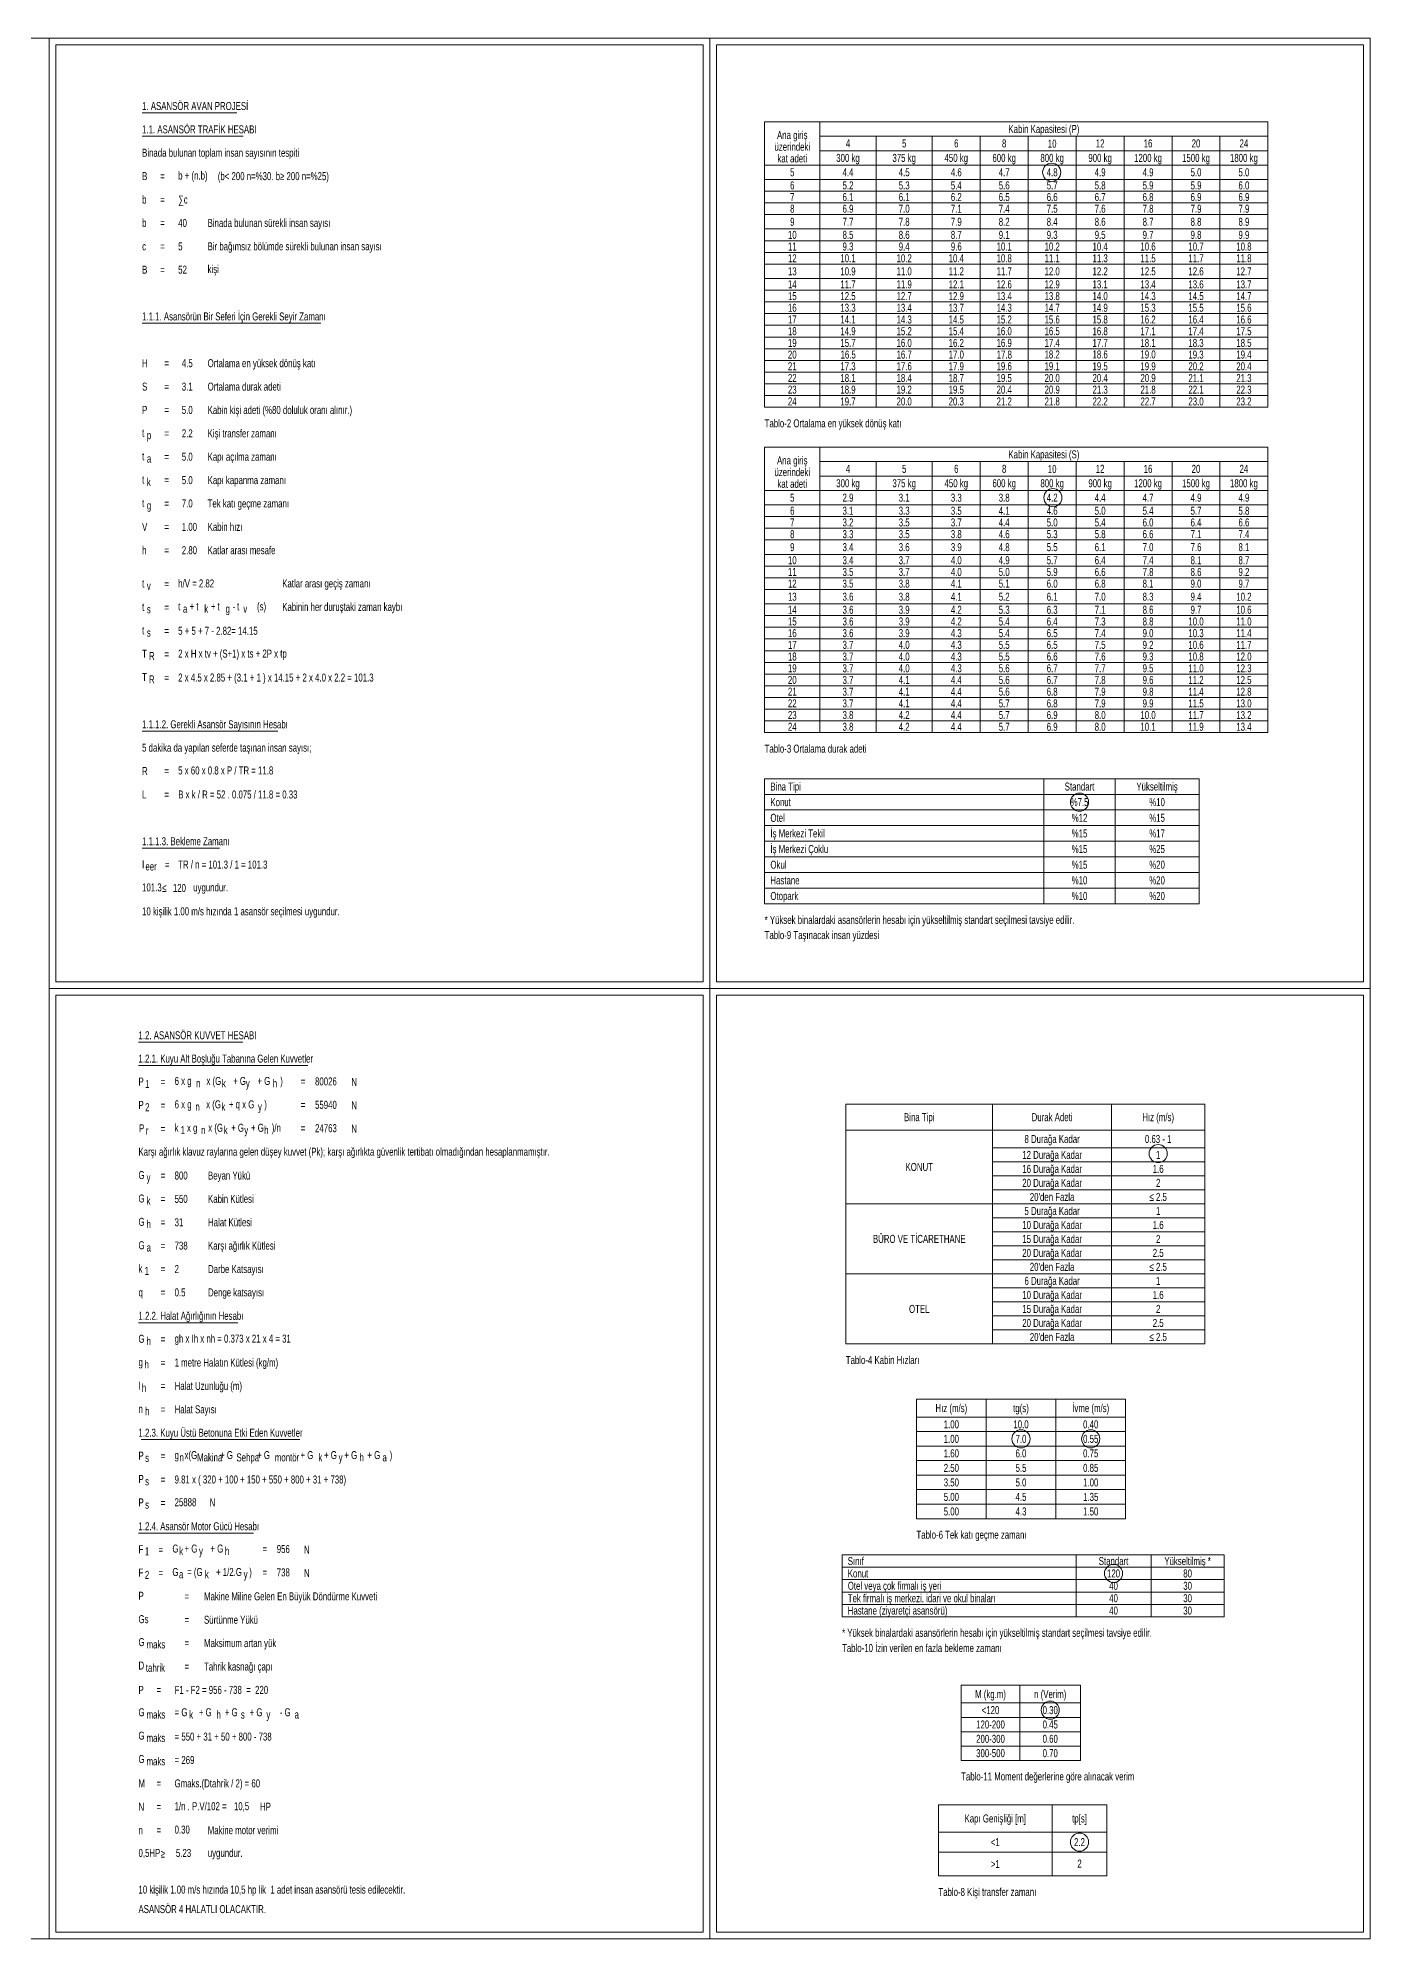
# Model space of a CAD drawing. Extents: x 273215 to 281797, y -454106 to -451256.
# Drawn here: x 275722 to 277714, y -454106 to -451256 of the extents above; entities that cross this region are included whole.
import ezdxf
from ezdxf.enums import TextEntityAlignment as Align

# ---------------------------------------------------------------- set-up
doc = ezdxf.new("R2010")
doc.units = 0
doc.header["$MEASUREMENT"] = 0
doc.layers.add('YAZI', color=7, linetype='CONTINUOUS')
doc.layers.add('YAZI1', color=240, linetype='CONTINUOUS')
doc.styles.add('STYLE4', font='arial.ttf')

msp = doc.modelspace()

# ---------------------------------------------------------------- linework, layer by layer
at = {"layer": 'YAZI', "color": 2, "lineweight": 15}
for points in [[(275878.4, -451367.8), (276020.3, -451367.8)], [(275878.4, -451402.9), (276030.1, -451402.9)], [(275878.4, -451683.3), (276146.1, -451683.3)], [(275878.4, -452294.8), (276081.7, -452294.8)], [(275878.4, -452470), (275994.4, -452470)], [(275873, -452760.9), (276029.4, -452760.9)], [(275873, -452796), (276126.6, -452796)], [(275873, -453181.6), (276021.9, -453181.6)], [(275877.2, -453356.8), (276114.6, -453356.8)], [(275873, -453497), (276045.5, -453497)]]:
    msp.add_lwpolyline(points, dxfattribs=at)
for centre in [(277241.6, -451456.9), (277243.4, -451944.7), (277283.3, -452401.2), (277401.2, -452928.1), (277195.6, -453355.8), (277300.1, -453355.8), (277334.3, -453557.6), (277239.4, -453762.5), (277283.3, -453960.4)]:
    msp.add_circle(centre, 13.6, dxfattribs=at)
at = {"layer": 'YAZI1', "color": 2, "linetype": 'Continuous', "lineweight": 15}
for p, q in [((277153.1, -452854.1), (277153.1, -453213.5)), ((277331.3, -452854.2), (277331.3, -453213.6)), ((276933, -452892.8), (277471, -452892.8)), ((277153.1, -452919.5), (277471, -452919.5)), ((277153.1, -452940.5), (277471, -452940.5)), ((277153.1, -452961.5), (277471, -452961.5)), ((276933, -453003.6), (277471, -453003.6)), ((277153.1, -452982.6), (277471, -452982.6)), ((277153.1, -453024.6), (277471, -453024.6)), ((277153.1, -453045.6), (277471, -453045.6)), ((277153.1, -453066.6), (277471, -453066.6)), ((277153.1, -453087.4), (277471, -453087.4)), ((276933, -453108.4), (277471, -453108.4)), ((277153.1, -453129.5), (277471, -453129.5)), ((277153.1, -453150.5), (277471, -453150.5)), ((277153.1, -453171.5), (277471, -453171.5)), ((277153.1, -453192.5), (277471, -453192.5)), ((277242.2, -453904.4), (277242.2, -454011)), ((277071.8, -453945.4), (277324.3, -453945.4)), ((277324.3, -453975.5), (277071.8, -453975.5))]:
    msp.add_line(p, q, dxfattribs=at)
for points in [[(274146.6, -451255.6), (275739.1, -451255.6), (275739.1, -454105.6), (274146.6, -454105.6)], [(275739.1, -452680.6), (276729.1, -452680.6), (276729.1, -451255.6), (275739.1, -451255.6)], [(275749.1, -452670.6), (276719.1, -452670.6), (276719.1, -451265.6), (275749.1, -451265.6)], [(276729.1, -452680.6), (277719.1, -452680.6), (277719.1, -451255.6), (276729.1, -451255.6)], [(276739.1, -452670.6), (277709.1, -452670.6), (277709.1, -451265.6), (276739.1, -451265.6)], [(275739.1, -454105.6), (276729.1, -454105.6), (276729.1, -452680.6), (275739.1, -452680.6)], [(275749.1, -454095.6), (276719.1, -454095.6), (276719.1, -452690.6), (275749.1, -452690.6)], [(276729.1, -454105.6), (277719.1, -454105.6), (277719.1, -452680.6), (276729.1, -452680.6)], [(276739.1, -454095.6), (277709.1, -454095.6), (277709.1, -452690.6), (276739.1, -452690.6)], [(276933, -452854.1), (277471, -452854.1), (277471, -453213.5), (276933, -453213.5)], [(277071.8, -453904.4), (277324.3, -453904.4), (277324.3, -454011), (277071.8, -454011)]]:
    msp.add_lwpolyline(points, close=True, dxfattribs=at)
for points in [[(276811.4, -451381.2), (277565.7, -451381.2), (277565.7, -451809.1)], [(276811.4, -451381.2), (276811.4, -451809.1), (277565.7, -451809.1)], [(276894.2, -451381.2), (276894.2, -451809.1)], [(276894.2, -451402.8), (277565.7, -451402.8)], [(276978.4, -451402.8), (276978.4, -451809.1)], [(277062.7, -451402.8), (277062.7, -451809.1)], [(277134.5, -451402.8), (277134.5, -451809.1)], [(277206.4, -451402.8), (277206.4, -451809.1)], [(277278.2, -451403.5), (277278.2, -451809.1)], [(277350.1, -451402.8), (277350.1, -451809.1)], [(277421.9, -451402.8), (277421.9, -451809.1)], [(277493.8, -451402.8), (277493.8, -451809.1)], [(276894.2, -451424.5), (277565.7, -451424.5)], [(276811.4, -451446.1), (277565.7, -451446.1)], [(276811.4, -451467.7), (277565.7, -451467.7)], [(276811.4, -451485.2), (277565.7, -451485.2)], [(276811.4, -451502.8), (277565.7, -451502.8)], [(276811.4, -451520.3), (277565.7, -451520.3)], [(276811.4, -451541.9), (277565.7, -451541.9)], [(276811.4, -451559.5), (277565.7, -451559.5)], [(276811.4, -451577), (277565.7, -451577)], [(276811.4, -451594.6), (277565.7, -451594.6)], [(276811.4, -451616.2), (277565.7, -451616.2)], [(276811.4, -451633.7), (277565.7, -451633.7)], [(276811.4, -451651.3), (277565.7, -451651.3)], [(276811.4, -451668.8), (277565.7, -451668.8)], [(276811.4, -451686.3), (277565.7, -451686.3)], [(276811.4, -451703.9), (277565.7, -451703.9)], [(276811.4, -451721.4), (277565.7, -451721.4)], [(276811.4, -451739), (277565.7, -451739)], [(276811.4, -451756.5), (277565.7, -451756.5)], [(276811.4, -451774.1), (277565.7, -451774.1)], [(276811.4, -451791.6), (277565.7, -451791.6)], [(276811.4, -451869), (277565.7, -451869), (277565.7, -452297)], [(276811.4, -451869), (276811.4, -452297), (277565.7, -452297)], [(276894.2, -451869), (276894.2, -452297)], [(276894.2, -451890.7), (277565.7, -451890.7)], [(276978.4, -451890.7), (276978.4, -452297)], [(277062.7, -451890.7), (277062.7, -452297)], [(277134.5, -451890.7), (277134.5, -452297)], [(277206.4, -451890.7), (277206.4, -452297)], [(277278.2, -451891.3), (277278.2, -452297)], [(277350.1, -451890.7), (277350.1, -452297)], [(277421.9, -451890.7), (277421.9, -452297)], [(277493.8, -451890.7), (277493.8, -452297)], [(276894.2, -451912.3), (277565.7, -451912.3)], [(276811.4, -451933.9), (277565.7, -451933.9)], [(276811.4, -451955.5), (277565.7, -451955.5)], [(276811.4, -451973), (277565.7, -451973)], [(276811.4, -451990.6), (277565.7, -451990.6)], [(276811.4, -452008.1), (277565.7, -452008.1)], [(276811.4, -452029.7), (277565.7, -452029.7)], [(276811.4, -452047.3), (277565.7, -452047.3)], [(276811.4, -452064.8), (277565.7, -452064.8)], [(276811.4, -452082.4), (277565.7, -452082.4)], [(276811.4, -452104), (277565.7, -452104)], [(276811.4, -452121.5), (277565.7, -452121.5)], [(276811.4, -452139.1), (277565.7, -452139.1)], [(276811.4, -452156.6), (277565.7, -452156.6)], [(276811.4, -452174.2), (277565.7, -452174.2)], [(276811.4, -452191.7), (277565.7, -452191.7)], [(276811.4, -452209.2), (277565.7, -452209.2)], [(276811.4, -452226.8), (277565.7, -452226.8)], [(276811.4, -452244.3), (277565.7, -452244.3)], [(276811.4, -452261.9), (277565.7, -452261.9)], [(276811.4, -452279.4), (277565.7, -452279.4)], [(277462.5, -452366.1), (276811.4, -452366.1), (276811.4, -452553.6)], [(277230, -452366.1), (277230, -452553.6)], [(277336.5, -452366.1), (277336.5, -452553.6)], [(277462.5, -452366.1), (277462.5, -452553.6)], [(276811.4, -452389.5), (277462.5, -452389.5)], [(276811.4, -452412.9), (277462.5, -452412.9)], [(276811.4, -452436.4), (277462.5, -452436.4)], [(276811.4, -452459.8), (277462.5, -452459.8)], [(276811.4, -452483.3), (277462.5, -452483.3)], [(276811.4, -452506.7), (277462.5, -452506.7)], [(276811.4, -452530.1), (277462.5, -452530.1)], [(276811.4, -452553.6), (277462.5, -452553.6)], [(277038.9, -453296.3), (277038.9, -453475.5)], [(277038.9, -453296.3), (277352.3, -453296.3)], [(277143.4, -453296.3), (277143.4, -453475.5)], [(277247.9, -453296.3), (277247.9, -453475.5)], [(277352.3, -453296.3), (277352.3, -453475.5)], [(277038.9, -453323.1), (277352.3, -453323.1)], [(277038.9, -453344.9), (277352.3, -453344.9)], [(277038.9, -453366.6), (277352.3, -453366.6)], [(277038.9, -453388.4), (277352.3, -453388.4)], [(277038.9, -453410.2), (277352.3, -453410.2)], [(277038.9, -453431.9), (277352.3, -453431.9)], [(277038.9, -453453.7), (277352.3, -453453.7)], [(277038.9, -453475.5), (277352.3, -453475.5)], [(276927.4, -453529.7), (277500.1, -453529.7)], [(276927.4, -453529.7), (276927.4, -453622.5)], [(276927.4, -453548.3), (277500.1, -453548.3)], [(277278.1, -453529.7), (277278.1, -453622.5)], [(277390.6, -453529.7), (277390.6, -453622.5)], [(277500.1, -453529.7), (277500.1, -453622.5)], [(276927.4, -453566.8), (277500.1, -453566.8)], [(276927.4, -453585.4), (277500.1, -453585.4)], [(276927.4, -453604), (277500.1, -453604)], [(276927.4, -453622.5), (277500.1, -453622.5)], [(277105.9, -453837.8), (277105.9, -453725.3), (277284.9, -453725.3)], [(277194, -453725.3), (277194, -453837.8)], [(277284.9, -453725.3), (277284.9, -453837.8)], [(277105.9, -453751.8), (277284.9, -453751.8)], [(277105.9, -453773.3), (277284.9, -453773.3)], [(277105.9, -453794.8), (277284.9, -453794.8)], [(277105.9, -453816.3), (277284.9, -453816.3)], [(277105.9, -453837.8), (277284.9, -453837.8)]]:
    msp.add_lwpolyline(points, dxfattribs=at)

# ---------------------------------------------------------------- texts
at = {"layer": 'YAZI', "color": 2, "lineweight": 15, "style": 'STYLE4', "width": 0.7}
for s, p in [('1. ASANSÖR AVAN PROJESİ', (275878.4, -451363.5)), ('1.1. ASANSÖR TRAFİK HESABI', (275878.4, -451398.6)), ('Binada bulunan toplam insan sayısının tespiti', (275878.4, -451433.6)), ('B', (275878.4, -451468.7)), ('=', (275905.4, -451468.7)), ('b + (n.b)', (275932.5, -451467.8)), ('(b< 200 n=%%%30. b≥ 200 n=%%%25)', (275991.8, -451468.7)), ('b', (275878.4, -451503.8)), ('=', (275905.4, -451503.8)), ('∑c', (275932.5, -451503.8)), ('b', (275878.4, -451538.8)), ('=', (275905.4, -451538.8)), ('Binada bulunan sürekli insan sayısı', (275976.6, -451538.8)), ('c', (275878.4, -451573.9)), ('=', (275905.4, -451573.9)), ('5', (275932.5, -451573.9)), ('Bir bağımsız bölümde sürekli bulunan insan sayısı ', (275976.6, -451573.9)), ('B', (275878.4, -451608.9)), ('=', (275905.4, -451608.9)), ('kişi', (275976.6, -451608)), ('1.1.1. Asansörün Bir Seferi İçin Gerekli Seyir Zamanı', (275878.4, -451679)), ('H', (275878.4, -451749.1)), ('=', (275911.7, -451749.1)), ('4.5', (275937.9, -451749.1)), ('Ortalama en yüksek dönüş katı', (275976.6, -451749.1)), ('S', (275878.4, -451784.2)), ('=', (275911.7, -451784.2)), ('3.1', (275937.9, -451784.2)), ('Ortalama durak adeti', (275976.6, -451784.2)), ('P', (275878.4, -451819.2)), ('5.0', (275937.9, -451819.2)), ('Kabin kişi adeti (%80 doluluk oranı alınır.)', (275976.6, -451819.2)), ('=', (275911.7, -451819.2)), ('t', (275878.4, -451853.6)), ('p', (275885.5, -451857.1)), ('=', (275911.7, -451854.3)), ('2.2', (275937.9, -451854.3)), ('Kişi transfer zamanı', (275976.6, -451854.3)), ('t', (275878.4, -451888.7)), ('a', (275885.5, -451892.1)), ('=', (275911.7, -451889.3)), ('5.0', (275937.9, -451889.3)), ('Kapı açılma zamanı', (275976.6, -451889.3)), ('t', (275878.4, -451923.7)), ('k', (275885.5, -451927.2)), ('=', (275911.7, -451924.4)), ('5.0', (275937.9, -451924.4)), ('Kapı kapanma zamanı', (275976.6, -451924.4)), ('t', (275878.4, -451958.8)), ('g', (275885.5, -451962.3)), ('=', (275911.7, -451959.4)), ('7.0', (275937.9, -451959.4)), ('Tek katı geçme zamanı', (275976.6, -451959.4)), ('V', (275878.4, -451994.5)), ('=', (275911.7, -451994.5)), ('1.00', (275937.9, -451994.5)), ('Kabin hızı', (275976.6, -451994.5)), ('h', (275878.4, -452029.5)), ('=', (275911.7, -452029.5)), ('2.80', (275937.9, -452029.5)), ('Katlar arası mesafe', (275976.6, -452029.5)), ('h/V = 2.82', (275932.5, -452079.3)), ('Katlar arası geçiş zamanı', (276088.4, -452079.3)), ('t', (275878.4, -452079.5)), ('v', (275885.5, -452083)), ('=', (275911.7, -452080.2)), ('t', (275878.4, -452114.6)), ('s', (275885.5, -452118)), ('=', (275911.7, -452115.2)), ('t', (275932.5, -452113.7)), ('a ', (275939.6, -452117.2)), ('+ t', (275949.6, -452113.7)), ('k ', (275971.6, -452117.2)), ('+ t', (275981.4, -452113.7)), ('g ', (276003.5, -452117.2)), ('-', (276014, -452113.7)), (' t', (276017.5, -452113.7)), ('v    ', (276030.1, -452117.2)), ('(s)', (276050.6, -452113.7)), ('Kabinin her duruştaki zaman kaybı', (276088.4, -452114.4)), ('t', (275878.4, -452149.6)), ('s', (275885.5, -452153.1)), ('=', (275911.7, -452150.3)), ('5 + 5 + 7 - 2.82= 14.15', (275932.5, -452150.3)), ('T', (275878.4, -452184.7)), ('R', (275888.8, -452188.1)), ('=', (275911.7, -452185.3)), ('2 x H x tv + (S+1) x ts + 2P x tp', (275932.5, -452184.5)), ('T', (275878.4, -452219.7)), ('2 x 4.5 x 2.85 + (3.1 + 1 ) x 14.15 + 2 x 4.0 x 2.2 = 101.3', (275932.5, -452220.4)), ('R', (275888.8, -452223.2)), ('=', (275911.7, -452220.4)), ('1.1.1.2. Gerekli Asansör Sayısının Hesabı', (275878.4, -452290.5)), ('5 dakika da yapılan seferde taşınan insan sayısı;', (275878.4, -452325.5)), ('R ', (275878.4, -452360.6)), ('5 x 60 x 0.8 x P / TR = 11.8', (275932.5, -452359.7)), ('=', (275911.7, -452360.6)), ('L', (275878.4, -452395.7)), ('=', (275911.7, -452395.7)), ('B x k / R = 52 . 0.075 / 11.8 = 0.33', (275932.5, -452395.7)), ('1.1.1.3. Bekleme Zamanı', (275878.4, -452465.8)), ('I', (275878.4, -452500.2)), ('eer', (275883.4, -452503.6)), ('=', (275912.4, -452500.8)), ('TR / n = 101.3 / 1 = 101.3', (275932.5, -452500.8)), ('101.3', (275878.4, -452535)), ('uygundur.', (275955, -452535)), ('≤', (275908.5, -452535.9)), ('120', (275924.5, -452535.9)), ('10 kişilik 1.00 m/s hızında 1 asansör seçilmesi uygundur.', (275878.4, -452570.9)), ('1.2. ASANSÖR KUVVET HESABI', (275873, -452756.7)), ('1.2.1. Kuyu Alt Boşluğu Tabanına Gelen Kuvvetler', (275873, -452791.7)), ('P', (275873, -452826.1)), ('1', (275882.9, -452829.6)), ('=', (275906.3, -452826.8)), ('6 x g', (275927.1, -452825.2)), ('n', (275959.3, -452828.7)), ('x (G', (275974.8, -452825.2)), ('k', (275998, -452828.7)), ('+ G', (276014.8, -452825.2)), ('y', (276033.9, -452828.7)), ('+ G', (276051.3, -452825.2)), ('h', (276074.3, -452828.7)), (')', (276085.4, -452825.2)), ('=', (276116.2, -452825.9)), ('80026', (276137.6, -452825.9)), ('N', (276192, -452826.8)), ('P', (275873, -452861.2)), ('2', (275882.9, -452864.6)), ('=', (275906.3, -452861.8)), ('6 x g', (275927.1, -452860.3)), ('n', (275958.2, -452863.8)), ('x (G', (275974.4, -452860.3)), ('k ', (275997.3, -452863.8)), ('+ q x G', (276008.5, -452860.3)), ('y', (276052.1, -452863.8)), (')', (276061.5, -452860.3)), ('=', (276116.2, -452861)), ('55940', (276137.6, -452861)), ('N', (276192, -452861.8)), ('P', (275873.8, -452896.2)), ('r', (275883.8, -452899.7)), ('=', (275906.3, -452896.9)), ('k', (275927.1, -452895.4)), ('1', (275936.2, -452898.8)), (' x g', (275942.4, -452895.4)), ('n', (275966.7, -452898.8)), ('x (G', (275977.5, -452895.4)), ('k', (276000.7, -452898.8)), ('+ G', (276011.8, -452895.4)), ('y', (276031.5, -452898.8)), ('+ G', (276041.5, -452895.4)), ('h', (276061.4, -452898.8)), (')/n', (276072.7, -452895.4)), ('=', (276116.2, -452896)), ('24763', (276137.6, -452896)), ('N', (276192, -452896.9)), ('Karşı ağırlık klavuz raylarına gelen düşey kuvvet (Pk); karşı ağırlıkta güvenlik tertibatı olmadığından hesaplanmamıştır.', (275873, -452931.3)), ('G', (275873, -452966.3)), ('y', (275885.1, -452969.8)), ('=', (275906.3, -452967)), ('800', (275927.1, -452967)), ('Beyan Yükü', (275977.2, -452967)), ('G', (275873, -453001.4)), ('k', (275885.1, -453004.8)), ('=', (275906.3, -453002)), ('550', (275927.1, -453002)), ('Kabin Kütlesi', (275977.2, -453002)), ('G', (275873, -453036.4)), ('h', (275885.1, -453039.9)), ('=', (275906.3, -453037.1)), ('31', (275927.1, -453037.1)), ('Halat Kütlesi', (275977.2, -453037.1)), ('G', (275873, -453071.5)), ('=', (275906.3, -453072.1)), ('738', (275927.1, -453072.1)), ('Karşı ağırlık Kütlesi', (275977.2, -453072.1)), ('a', (275885.1, -453074.9)), ('k', (275873, -453106.5)), ('1', (275882.1, -453110)), ('=', (275906.3, -453107.2)), ('2', (275927.1, -453107.2)), ('Darbe Katsayısı', (275977.2, -453107.2)), ('q', (275873, -453142.2)), ('=', (275906.3, -453142.2)), ('0.5', (275927.1, -453142.2)), ('Denge katsayısı', (275977.2, -453142.2)), ('1.2.2. Halat Ağırlığının Hesabı', (275873, -453177.3)), ('G', (275873, -453211.7)), ('h', (275885.1, -453215.2)), ('=', (275906.3, -453212.3)), ('gh x Ih x nh = 0.373 x 21 x 4 = 31', (275927.1, -453211.5)), ('1 metre Halatın Kütlesi (kg/m)', (275927.1, -453247.4)), ('g', (275873, -453246.7)), ('h', (275882.1, -453250.2)), ('=', (275906.3, -453247.4)), ('I', (275873, -453281.8)), ('h', (275878, -453285.3)), ('=', (275906.3, -453282.4)), ('Halat Uzunluğu (m)', (275927.1, -453282.4)), ('n', (275873, -453316.9)), ('h', (275882.7, -453320.3)), ('=', (275906.3, -453317.5)), ('Halat Sayısı', (275927.1, -453317.5)), ('1.2.3. Kuyu Üstü Betonuna Etki Eden Kuvvetler', (275873, -453352.6)), ('P', (275873, -453387)), ('g', (275927.1, -453386.1)), ('x(G', (275942, -453386.1)), ('Makina', (275960.8, -453389.6)), ('  + G', (275988.7, -453386.1)), ('Sehpa', (276019.8, -453389.6)), ('   + G', (276041, -453386.1)), ('montör', (276077.3, -453389.6)), ('   + G', (276106, -453386.1)), ('k', (276142.6, -453389.6)), ('  + G', (276144.5, -453386.1)), (' + G', (276178.2, -453386.1)), ('h', (276204.2, -453389.6)), (' + G', (276212.8, -453386.1)), (')', (276249.4, -453386.1)), ('s', (275882.9, -453390.4)), ('=', (275906.3, -453387.6)), ('n', (275934.4, -453389.6)), ('y', (276173, -453389.6)), ('a', (276238.6, -453389.6)), ('P', (275873, -453422)), ('s', (275882.9, -453425.5)), ('=', (275906.3, -453422.7)), ('9.81 x ( 320 + 100 + 150 + 550 + 800 + 31 + 738)', (275927.1, -453422.7)), ('P', (275873, -453457.1)), ('s', (275882.9, -453460.5)), ('=', (275906.3, -453457.7)), ('25888', (275927.1, -453456.8)), ('N', (275979.5, -453456.8)), ('1.2.4. Asansör Motor Gücü Hesabı', (275873, -453492.8)), ('F', (275873, -453527.2)), ('1', (275882.5, -453530.6)), ('=', (275903.1, -453527.8)), ('G', (275923.8, -453526.3)), ('k', (275934.1, -453529.8)), ('+ G', (275942, -453526.3)), ('+ G', (275980.8, -453526.3)), ('h', (276002.5, -453529.8)), ('=', (276058.8, -453527)), ('956', (276080.2, -453527)), ('N', (276120.9, -453527.8)), ('= (G', (275945.9, -453561.4)), ('y', (275963.7, -453529.8)), ('+ 1/2.G', (275989.2, -453561.4)), (')', (276038.9, -453561.4)), ('F', (275873, -453562.2)), ('2', (275882.5, -453565.7)), ('=', (275903.1, -453562.9)), ('G', (275923.8, -453561.4)), ('a ', (275933.7, -453564.8)), ('k ', (275972.4, -453564.8)), ('y', (276030.6, -453564.8)), ('=', (276058.8, -453562)), ('738', (276080.2, -453562)), ('N', (276120.9, -453562.9)), ('P', (275873, -453597.1)), ('=', (275942, -453597.9)), ('Makine Miline Gelen En Büyük Döndürme Kuvveti', (275971.2, -453597.9)), ('Gs', (275873, -453632.1)), ('=', (275942, -453633)), ('Sürtünme Yükü', (275971.2, -453633)), ('G', (275873, -453666.5)), ('maks', (275885.1, -453670)), ('=', (275942, -453668)), ('Maksimum artan yük', (275971.2, -453668)), ('D', (275873, -453701.6)), ('Tahrik kasnağı çapı ', (275971.2, -453703.1)), ('tahrik', (275884, -453705)), ('=', (275942, -453703.1)), ('P', (275873, -453738.1)), ('=', (275900, -453738.1)), ('F1 - F2 = 956 - 738  =  220', (275927.1, -453738.1)), ('G', (275873, -453771.7)), ('maks', (275885.1, -453775.1)), ('= G', (275927.1, -453771.7)), ('k', (275949, -453775.1)), (' + G', (275960.2, -453771.7)), ('h', (275989.8, -453775.1)), (' + G', (275999.1, -453771.7)), ('s', (276026.3, -453775.1)), (' + G', (276036.3, -453771.7)), ('y ', (276064.7, -453775.1)), ('- G', (276084.8, -453771.7)), ('a', (276106.9, -453775.1)), ('G', (275873, -453806.7)), ('maks', (275885.1, -453810.2)), ('= 550 + 31 + 50 + 800 - 738', (275927.1, -453808.2)), ('G', (275873, -453841.8)), ('maks', (275885.1, -453845.2)), ('= 269', (275927.1, -453843.3)), ('M', (275873, -453878.3)), ('=', (275900, -453878.3)), ('Gmaks.(Dtahrik / 2) = 60', (275927.1, -453878.3)), ('N', (275873, -453913.4)), ('=', (275900, -453913.4)), ('1/n . P.V/102 = ', (275927.1, -453912.5)), ('10,5', (276016, -453912.5)), ('HP', (276055.2, -453913.4)), ('n', (275873, -453948.5)), ('=', (275900, -453948.5)), ('0.30', (275927.1, -453947.6)), ('Makine motor verimi', (275976.8, -453948.5)), ('0,5HP', (275873, -453982.6)), ('≥', (275906.2, -453983.5)), ('5.23', (275929.1, -453982.6)), ('uygundur.', (275976.8, -453982.6)), ('10 kişilik 1.00 m/s hızında 10,5 hp lik  1 adet insan asansörü tesis edilecektir.', (275873, -454037.6)), ('ASANSÖR 4 HALATLI OLACAKTIR.', (275873, -454066.8))]:
    msp.add_text(s, height=12, dxfattribs=at).set_placement(p)
at = {"layer": 'YAZI', "color": 7, "lineweight": 15, "style": 'STYLE4', "width": 0.7}
for s, p in [('40', (275932.5, -451538.8)), ('52', (275932.5, -451608.9))]:
    msp.add_text(s, height=12, dxfattribs=at).set_placement(p)
at = {"layer": 'YAZI1', "color": 2, "linetype": 'Continuous', "lineweight": 15, "style": 'STYLE4', "width": 0.7}
for s, p in [('Ana giriş', (276852.8, -451401)), ('4', (276936.3, -451413.6)), ('5', (277020.5, -451413.6)), ('6', (277098.6, -451413.6)), ('8', (277170.4, -451413.6)), ('Kabin Kapasitesi (P)', (277229.9, -451392)), ('10', (277242.3, -451414)), ('12', (277314.2, -451413.6)), ('16', (277386, -451413.6)), ('20', (277457.9, -451413.6)), ('24', (277529.7, -451413.6)), ('üzerindeki', (276852.8, -451418.6)), ('kat adeti', (276852.8, -451436.1)), ('300 kg', (276936.3, -451435.3)), ('375 kg', (277020.5, -451435.3)), ('450 kg', (277098.6, -451435.3)), ('600 kg', (277170.4, -451435.3)), ('800 kg', (277242.3, -451435.3)), ('900 kg', (277314.2, -451435.3)), ('1200 kg', (277386, -451435.3)), ('1500 kg', (277457.9, -451435.3)), ('1800 kg', (277529.7, -451435.3)), ('5', (276852.8, -451456.9)), ('4.4', (276936.3, -451456.9)), ('4.5', (277020.5, -451456.9)), ('4.6', (277098.6, -451456.9)), ('4.7', (277170.4, -451456.9)), ('4.8', (277242.3, -451456.9)), ('4.9', (277314.2, -451456.9)), ('4.9', (277386, -451456.9)), ('5.0', (277457.9, -451456.9)), ('5.0', (277529.7, -451456.9)), ('6', (276852.8, -451476.5)), ('7', (276852.8, -451494)), ('5.2', (276936.3, -451476.5)), ('6.1', (276936.3, -451494)), ('5.3', (277020.5, -451476.5)), ('6.1', (277020.5, -451494)), ('5.4', (277098.6, -451476.5)), ('6.2', (277098.6, -451494)), ('5.6', (277170.4, -451476.5)), ('6.5', (277170.4, -451494)), ('5.7', (277242.3, -451476.5)), ('6.6', (277242.3, -451494)), ('5.8', (277314.2, -451476.5)), ('6.7', (277314.2, -451494)), ('5.9', (277386, -451476.5)), ('6.8', (277386, -451494)), ('5.9', (277457.9, -451476.5)), ('6.9', (277457.9, -451494)), ('6.0', (277529.7, -451476.5)), ('6.9', (277529.7, -451494)), ('8', (276852.8, -451511.5)), ('9', (276852.8, -451531.1)), ('6.9', (276936.3, -451511.5)), ('7.7', (276936.3, -451531.1)), ('7.0', (277020.5, -451511.5)), ('7.8', (277020.5, -451531.1)), ('7.1', (277098.6, -451511.5)), ('7.9', (277098.6, -451531.1)), ('8.2', (277170.4, -451531.1)), ('7.4', (277170.4, -451511.5)), ('8.4', (277242.3, -451531.1)), ('7.5', (277242.3, -451511.5)), ('8.6', (277314.2, -451531.1)), ('7.6', (277314.2, -451511.5)), ('8.7', (277386, -451531.1)), ('7.8', (277386, -451511.5)), ('8.8', (277457.9, -451531.1)), ('7.9', (277457.9, -451511.5)), ('8.9', (277529.7, -451531.1)), ('7.9', (277529.7, -451511.5)), ('10', (276852.8, -451550.7)), ('8.5', (276936.3, -451550.7)), ('8.6', (277020.5, -451550.7)), ('8.7', (277098.6, -451550.7)), ('9.1', (277170.4, -451550.7)), ('9.3', (277242.3, -451550.7)), ('9.5', (277314.2, -451550.7)), ('9.7', (277386, -451550.7)), ('9.8', (277457.9, -451550.7)), ('9.9', (277529.7, -451550.7)), ('11', (276852.8, -451568.2)), ('12', (276852.8, -451585.8)), ('10.1', (276936.3, -451585.8)), ('9.3', (276936.3, -451568.2)), ('10.2', (277020.5, -451585.8)), ('9.4', (277020.5, -451568.2)), ('10.4', (277098.6, -451585.8)), ('9.6', (277098.6, -451568.2)), ('10.1', (277170.4, -451568.2)), ('10.8', (277170.4, -451585.8)), ('10.2', (277242.3, -451568.2)), ('11.1', (277242.3, -451585.8)), ('10.4', (277314.2, -451568.2)), ('11.3', (277314.2, -451585.8)), ('10.6', (277386, -451568.2)), ('11.5', (277386, -451585.8)), ('10.7', (277457.9, -451568.2)), ('11.7', (277457.9, -451585.8)), ('10.8', (277529.7, -451568.2)), ('11.8', (277529.7, -451585.8)), ('13', (276852.8, -451605.4)), ('10.9', (276936.3, -451605.4)), ('11.0', (277020.5, -451605.4)), ('11.2', (277098.6, -451605.4)), ('11.7', (277170.4, -451605.4)), ('12.0', (277242.3, -451605.4)), ('12.2', (277314.2, -451605.4)), ('12.5', (277386, -451605.4)), ('12.6', (277457.9, -451605.4)), ('12.7', (277529.7, -451605.4)), ('14', (276852.8, -451624.9)), ('15', (276852.8, -451642.5)), ('11.7', (276936.3, -451624.9)), ('12.5', (276936.3, -451642.5)), ('11.9', (277020.5, -451624.9)), ('12.7', (277020.5, -451642.5)), ('12.1', (277098.6, -451624.9)), ('12.9', (277098.6, -451642.5)), ('12.6', (277170.4, -451624.9)), ('13.4', (277170.4, -451642.5)), ('12.9', (277242.3, -451624.9)), ('13.8', (277242.3, -451642.5)), ('13.1', (277314.2, -451624.9)), ('14.0', (277314.2, -451642.5)), ('13.4', (277386, -451624.9)), ('14.3', (277386, -451642.5)), ('13.6', (277457.9, -451624.9)), ('14.5', (277457.9, -451642.5)), ('13.7', (277529.7, -451624.9)), ('14.7', (277529.7, -451642.5)), ('16', (276852.8, -451660)), ('13.3', (276936.3, -451660)), ('13.4', (277020.5, -451660)), ('13.7', (277098.6, -451660)), ('14.3', (277170.4, -451660)), ('14.7', (277242.3, -451660)), ('14.9', (277314.2, -451660)), ('15.3', (277386, -451660)), ('15.5', (277457.9, -451660)), ('15.6', (277529.7, -451660)), ('17', (276852.8, -451677.6)), ('18', (276852.8, -451695.1)), ('14.1', (276936.3, -451677.6)), ('14.9', (276936.3, -451695.1)), ('14.3', (277020.5, -451677.6)), ('15.2', (277020.5, -451695.1)), ('14.5', (277098.6, -451677.6)), ('15.4', (277098.6, -451695.1)), ('15.2', (277170.4, -451677.6)), ('16.0', (277170.4, -451695.1)), ('15.6', (277242.3, -451677.6)), ('16.5', (277242.3, -451695.1)), ('15.8', (277314.2, -451677.6)), ('16.8', (277314.2, -451695.1)), ('16.2', (277386, -451677.6)), ('17.1', (277386, -451695.1)), ('16.4', (277457.9, -451677.6)), ('17.4', (277457.9, -451695.1)), ('16.6', (277529.7, -451677.6)), ('17.5', (277529.7, -451695.1)), ('20', (276852.8, -451730.2)), ('19', (276852.8, -451712.7)), ('15.7', (276936.3, -451712.7)), ('16.5', (276936.6, -451730.2)), ('16.0', (277020.5, -451712.7)), ('16.7', (277020.5, -451730.2)), ('16.2', (277098.6, -451712.7)), ('17.0', (277098.6, -451730.2)), ('16.9', (277170.4, -451712.7)), ('17.8', (277170.6, -451730.2)), ('17.4', (277242.3, -451712.7)), ('18.2', (277242.3, -451730)), ('17.7', (277314.2, -451712.7)), ('18.6', (277314.2, -451730)), ('18.1', (277386, -451712.7)), ('19.0', (277386, -451730)), ('18.3', (277457.9, -451712.7)), ('19.3', (277457.9, -451730.2)), ('18.5', (277529.7, -451712.7)), ('19.4', (277529.7, -451730.2)), ('21', (276852.8, -451747.7)), ('17.3', (276936.3, -451747.7)), ('17.6', (277020.5, -451747.7)), ('17.9', (277098.6, -451747.7)), ('19.6', (277170.4, -451747.7)), ('19.1', (277242.3, -451747.7)), ('19.5', (277314.2, -451747.7)), ('19.9', (277386, -451747.7)), ('20.2', (277457.9, -451747.7)), ('20.4', (277529.7, -451747.7)), ('22', (276852.8, -451765.3)), ('23', (276852.8, -451782.8)), ('18.1', (276936.3, -451765.3)), ('18.9', (276936.3, -451782.8)), ('18.4', (277020.5, -451765.3)), ('19.2', (277020.5, -451782.8)), ('18.7', (277098.6, -451765.4)), ('19.5', (277098.6, -451782.8)), ('20.4', (277170.4, -451782.8)), ('19.5', (277170.4, -451765.3)), ('20.0', (277242.3, -451765.3)), ('20.9', (277242.3, -451782.8)), ('20.4', (277314.2, -451765.3)), ('21.3', (277314.2, -451782.8)), ('20.9', (277386, -451765.4)), ('21.8', (277386, -451782.8)), ('21.1', (277457.9, -451765.4)), ('22.1', (277457.9, -451782.8)), ('21.3', (277529.7, -451765.4)), ('22.3', (277529.7, -451782.8)), ('24', (276852.8, -451800.4)), ('19.7', (276936.3, -451800.4)), ('20.0', (277020.5, -451800.4)), ('20.3', (277098.6, -451800.4)), ('21.2', (277170.4, -451800.4)), ('21.8', (277242.3, -451800.4)), ('22.2', (277314.2, -451800.4)), ('22.7', (277386, -451800.4)), ('23.0', (277457.9, -451800.4)), ('23.2', (277529.7, -451800.4)), ('Ana giriş', (276852.8, -451888.8)), ('4', (276936.3, -451901.5)), ('5', (277020.5, -451901.5)), ('6', (277098.6, -451901.5)), ('8', (277170.4, -451901.5)), ('Kabin Kapasitesi (S)', (277229.9, -451879.8)), ('10', (277242.3, -451901.8)), ('12', (277314.2, -451901.5)), ('16', (277386, -451901.5)), ('20', (277457.9, -451901.5)), ('24', (277529.7, -451901.5)), ('üzerindeki', (276852.8, -451906.4)), ('kat adeti', (276852.8, -451923.9)), ('300 kg', (276936.3, -451923.1)), ('375 kg', (277020.5, -451923.1)), ('450 kg', (277098.6, -451923.1)), ('600 kg', (277170.4, -451923.1)), ('800 kg', (277242.3, -451923.1)), ('900 kg', (277314.2, -451923.1)), ('1200 kg', (277386, -451923.1)), ('1500 kg', (277457.9, -451923.1)), ('1800 kg', (277529.7, -451923.1)), ('5', (276852.8, -451944.7)), ('2.9', (276936.3, -451944.7)), ('3.1', (277020.5, -451944.7)), ('3.3', (277098.6, -451944.7)), ('3.8', (277170.4, -451944.7)), ('4.2', (277242.3, -451944.7)), ('4.4', (277314.2, -451944.7)), ('4.7', (277386, -451944.7)), ('4.9', (277457.9, -451944.7)), ('4.9', (277529.7, -451944.7)), ('6', (276852.8, -451964.3)), ('7', (276852.8, -451981.8)), ('3.1', (276936.3, -451964.3)), ('3.2', (276936.3, -451981.8)), ('3.3', (277020.5, -451964.3)), ('3.5', (277020.5, -451981.8)), ('3.5', (277098.6, -451964.3)), ('3.7', (277098.6, -451981.8)), ('4.1', (277170.4, -451964.3)), ('4.4', (277170.4, -451981.8)), ('4.6', (277242.3, -451964.3)), ('5.0', (277242.3, -451981.8)), ('5.0', (277314.2, -451964.3)), ('5.4', (277314.2, -451981.8)), ('5.4', (277386, -451964.3)), ('6.0', (277386, -451981.8)), ('5.7', (277457.9, -451964.3)), ('6.4', (277457.9, -451981.8)), ('5.8', (277529.7, -451964.3)), ('6.6', (277529.7, -451981.8)), ('8', (276852.8, -451999.4)), ('3.3', (276936.3, -451999.4)), ('3.5', (277020.5, -451999.4)), ('3.8', (277098.6, -451999.4)), ('4.6', (277170.4, -451999.4)), ('5.3', (277242.3, -451999.4)), ('5.8', (277314.2, -451999.4)), ('6.6', (277386, -451999.4)), ('7.1', (277457.9, -451999.4)), ('7.4', (277529.7, -451999.4)), ('10', (276852.8, -452038.5)), ('9', (276852.8, -452018.9)), ('3.4', (276936.3, -452018.9)), ('3.4', (276936.3, -452038.5)), ('3.6', (277020.5, -452018.9)), ('3.7', (277020.5, -452038.5)), ('4.0', (277098.6, -452038.5)), ('3.9', (277098.6, -452018.9)), ('4.8', (277170.4, -452018.9)), ('4.9', (277170.4, -452038.5)), ('5.5', (277242.3, -452018.9)), ('5.7', (277242.3, -452038.5)), ('6.1', (277314.2, -452018.9)), ('6.4', (277314.2, -452038.5)), ('7.0', (277386, -452018.9)), ('7.4', (277386, -452038.5)), ('8.1', (277457.9, -452038.5)), ('7.6', (277457.9, -452018.9)), ('8.1', (277529.7, -452018.9)), ('8.7', (277529.7, -452038.5)), ('11', (276852.8, -452056.1)), ('3.5', (276936.3, -452056.1)), ('3.7', (277020.5, -452056.1)), ('4.0', (277098.6, -452056.1)), ('5.0', (277170.4, -452056.1)), ('5.9', (277242.3, -452056.1)), ('6.6', (277314.2, -452056.1)), ('7.8', (277386, -452056.1)), ('8.6', (277457.9, -452056.1)), ('9.2', (277529.7, -452056.1)), ('12', (276852.8, -452073.6)), ('13', (276852.8, -452093.2)), ('3.5', (276936.3, -452073.6)), ('3.6', (276936.3, -452093.2)), ('3.8', (277020.5, -452073.6)), ('3.8', (277020.5, -452093.2)), ('4.1', (277098.6, -452073.6)), ('4.1', (277098.6, -452093.2)), ('5.1', (277170.4, -452073.6)), ('5.2', (277170.4, -452093.2)), ('6.0', (277242.3, -452073.6)), ('6.1', (277242.3, -452093.2)), ('6.8', (277314.2, -452073.6)), ('7.0', (277314.2, -452093.2)), ('8.1', (277386, -452073.6)), ('8.3', (277386, -452093.2)), ('9.0', (277457.9, -452073.6)), ('9.4', (277457.9, -452093.2)), ('10.2', (277529.7, -452093.2)), ('9.7', (277529.7, -452073.6)), ('14', (276852.8, -452112.8)), ('3.6', (276936.3, -452112.8)), ('3.9', (277020.5, -452112.8)), ('4.2', (277098.6, -452112.8)), ('5.3', (277170.4, -452112.8)), ('6.3', (277242.3, -452112.8)), ('7.1', (277314.2, -452112.8)), ('8.6', (277386, -452112.8)), ('9.7', (277457.9, -452112.8)), ('10.6', (277529.7, -452112.8)), ('15', (276852.8, -452130.3)), ('16', (276852.8, -452147.8)), ('3.6', (276936.3, -452130.3)), ('3.6', (276936.3, -452147.8)), ('3.9', (277020.5, -452130.3)), ('3.9', (277020.5, -452147.8)), ('4.2', (277098.6, -452130.3)), ('4.3', (277098.6, -452147.8)), ('5.4', (277170.4, -452130.3)), ('5.4', (277170.4, -452147.8)), ('6.4', (277242.3, -452130.3)), ('6.5', (277242.3, -452147.8)), ('7.3', (277314.2, -452130.3)), ('7.4', (277314.2, -452147.8)), ('8.8', (277386, -452130.3)), ('9.0', (277386, -452147.8)), ('10.0', (277457.9, -452130.3)), ('10.3', (277457.9, -452147.8)), ('11.0', (277529.7, -452130.3)), ('11.4', (277529.7, -452147.8)), ('17', (276852.8, -452165.4)), ('18', (276852.8, -452182.9)), ('3.7', (276936.3, -452165.4)), ('3.7', (276936.3, -452182.9)), ('4.0', (277020.5, -452165.4)), ('4.0', (277020.5, -452182.9)), ('4.3', (277098.6, -452165.4)), ('4.3', (277098.6, -452182.9)), ('5.5', (277170.4, -452165.4)), ('5.5', (277170.4, -452182.9)), ('6.5', (277242.3, -452165.4)), ('6.6', (277242.3, -452182.9)), ('7.5', (277314.2, -452165.4)), ('7.6', (277314.2, -452182.9)), ('9.2', (277386, -452165.4)), ('9.3', (277386, -452182.9)), ('10.6', (277457.9, -452165.4)), ('10.8', (277457.9, -452182.9)), ('11.7', (277529.7, -452165.4)), ('12.0', (277529.7, -452182.9)), ('19', (276852.8, -452200.5)), ('3.7', (276936.3, -452200.5)), ('4.0', (277020.5, -452200.5)), ('4.3', (277098.6, -452200.5)), ('5.6', (277170.4, -452200.5)), ('6.7', (277242.3, -452200.5)), ('7.7', (277314.2, -452200.5)), ('9.5', (277386, -452200.5)), ('11.0', (277457.9, -452200.5)), ('12.3', (277529.7, -452200.5)), ('20', (276852.8, -452218)), ('21', (276852.8, -452235.6)), ('3.7', (276936.3, -452218)), ('3.7', (276936.3, -452235.6)), ('4.1', (277020.5, -452218)), ('4.1', (277020.5, -452235.6)), ('4.4', (277098.6, -452218)), ('4.4', (277098.6, -452235.6)), ('5.6', (277170.4, -452218)), ('5.6', (277170.4, -452235.6)), ('6.7', (277242.3, -452218)), ('6.8', (277242.3, -452235.6)), ('7.8', (277314.2, -452218)), ('7.9', (277314.2, -452235.6)), ('9.6', (277386, -452218)), ('9.8', (277386, -452235.6)), ('11.2', (277457.9, -452218)), ('11.4', (277457.9, -452235.6)), ('12.5', (277529.7, -452218)), ('12.8', (277529.7, -452235.6)), ('22', (276852.8, -452253.1)), ('23', (276852.8, -452270.6)), ('3.7', (276936.3, -452253.1)), ('3.8', (276936.3, -452270.6)), ('4.1', (277020.5, -452253.1)), ('4.2', (277020.5, -452270.6)), ('4.4', (277098.6, -452253.1)), ('4.4', (277098.6, -452270.6)), ('5.7', (277170.4, -452253.1)), ('5.7', (277170.4, -452270.6)), ('6.8', (277242.3, -452253.1)), ('6.9', (277242.3, -452270.6)), ('8.0', (277314.2, -452270.6)), ('7.9', (277314.2, -452253.1)), ('10.0', (277386, -452270.6)), ('9.9', (277386, -452253.1)), ('11.5', (277457.9, -452253.1)), ('11.7', (277457.9, -452270.6)), ('13.0', (277529.7, -452253.1)), ('13.2', (277529.7, -452270.6)), ('24', (276852.8, -452288.2)), ('3.8', (276936.3, -452288.2)), ('4.2', (277020.5, -452288.2)), ('4.4', (277098.6, -452288.2)), ('5.7', (277170.4, -452288.2)), ('6.9', (277242.3, -452288.2)), ('8.0', (277314.2, -452288.2)), ('10.1', (277386, -452288.2)), ('11.9', (277457.9, -452288.2)), ('13.4', (277529.7, -452288.2)), ('Standart', (277283.3, -452377.8)), ('Yükseltilmiş', (277399.5, -452377.8)), ('%7.5', (277283.3, -452401.2)), ('%10', (277399.5, -452401.2)), ('%12', (277283.3, -452424.7)), ('%15', (277399.5, -452424.7)), ('%15', (277283.3, -452448.1)), ('%15', (277283.3, -452471.5)), ('%17', (277399.5, -452448.1)), ('%25', (277399.5, -452471.5)), ('%15', (277283.3, -452495)), ('%20', (277399.5, -452495)), ('%10', (277283.3, -452518.4)), ('%20', (277399.5, -452518.4)), ('%10', (277283.3, -452541.9)), ('%20', (277399.5, -452541.9)), ('Bina Tipi', (277043.1, -452873.5)), ('Durak Adeti', (277242.2, -452873.5)), ('Hız (m/s)', (277401.2, -452873.5)), ('8 Durağa Kadar', (277242.2, -452906.2)), ('0.63 - 1', (277401.2, -452906.2)), ('KONUT', (277043.1, -452948.2)), ('12 Durağa Kadar', (277242.2, -452930)), ('16 Durağa Kadar', (277242.2, -452951)), ('1.6', (277401.2, -452951)), ('1', (277401.2, -452930)), ('20 Durağa Kadar', (277242.2, -452972)), ('2', (277401.2, -452972)), ('5 Durağa Kadar', (277242.2, -453014.1)), ("20'den Fazla", (277242.2, -452993.1)), ('≤ 2.5', (277401.2, -452993.1)), ('10 Durağa Kadar', (277242.2, -453035.1)), ('1.6', (277401.2, -453035.1)), ('1', (277401.2, -453014.1)), ('BÜRO VE TİCARETHANE', (277043.1, -453056)), ('15 Durağa Kadar', (277242.2, -453056.1)), ('2', (277401.2, -453056.1)), ('20 Durağa Kadar', (277242.2, -453077)), ("20'den Fazla", (277242.2, -453097.9)), ('≤ 2.5', (277401.2, -453097.9)), ('2.5', (277401.2, -453077)), ('6 Durağa Kadar', (277242.2, -453118.9)), ('1', (277401.2, -453118.9)), ('10 Durağa Kadar', (277242.2, -453140)), ('1.6', (277401.2, -453140)), ('OTEL', (277043.1, -453161)), ('20 Durağa Kadar', (277242.2, -453182)), ('15 Durağa Kadar', (277242.2, -453161)), ('2.5', (277401.2, -453182)), ('2', (277401.2, -453161)), ("20'den Fazla", (277242.2, -453203)), ('≤ 2.5', (277401.2, -453203)), ('Hız (m/s)', (277091.2, -453309.7)), ('tg(s)', (277195.6, -453309.7)), ('İvme (m/s)', (277300.1, -453309.7)), ('1.00', (277091.2, -453334)), ('10.0', (277195.6, -453334)), ('0.40', (277300.1, -453334)), ('1.00', (277091.2, -453355.8)), ('1.60', (277091.2, -453377.5)), ('7.0', (277195.6, -453355.8)), ('6.0', (277195.6, -453377.5)), ('0.55', (277300.1, -453355.8)), ('0.75', (277300.1, -453377.5)), ('2.50', (277091.2, -453399.3)), ('5.5', (277195.6, -453399.3)), ('0.85', (277300.1, -453399.3)), ('3.50', (277091.2, -453421.1)), ('5.0', (277195.6, -453421.1)), ('1.00', (277300.1, -453421.1)), ('5.00', (277091.2, -453442.8)), ('5.00', (277091.2, -453464.6)), ('4.5', (277195.6, -453442.8)), ('4.3', (277195.6, -453464.6)), ('1.35', (277300.1, -453442.8)), ('1.50', (277300.1, -453464.6)), ('Standart', (277334.3, -453539)), ('Yükseltilmiş *', (277445.3, -453539)), ('120', (277334.3, -453557.6)), ('40', (277334.3, -453576.1)), ('80', (277445.3, -453557.6)), ('30', (277445.3, -453576.1)), ('40', (277334.3, -453594.7)), ('30', (277445.3, -453594.7)), ('40', (277334.3, -453613.2)), ('30', (277445.3, -453613.2)), ('M (kg.m)', (277149.9, -453738.5)), ('n (Verim)', (277239.4, -453738.5)), ('<120', (277149.9, -453762.5)), ('0.30', (277239.4, -453762.5)), ('200-300', (277149.9, -453805.5)), ('120-200', (277149.9, -453784)), ('0.45', (277239.4, -453784)), ('0.60', (277239.4, -453805.5)), ('300-500', (277149.9, -453827)), ('0.70', (277239.4, -453827)), ('Kapı Genişliği [m]', (277157, -453924.9)), ('tp[s]', (277283.3, -453924.9)), ('<1', (277157, -453960.4)), ('2.2', (277283.3, -453960.4)), ('>1', (277157, -453993.2)), ('2', (277283.3, -453992.6))]:
    msp.add_text(s, height=12, dxfattribs=at).set_placement(p, align=Align.MIDDLE_CENTER)
for s, p in [('Tablo-2 Ortalama en yüksek dönüş katı', (276811.4, -451833.2)), ('Tablo-3 Ortalama durak adeti', (276811.4, -452321)), ('Bina Tipi', (276820, -452377.8)), ('Konut', (276820, -452401.2)), ('Otel', (276820, -452424.7)), ('İş Merkezi Tekil', (276820, -452448.1)), ('İş Merkezi Çoklu', (276820, -452471.5)), ('Okul', (276820, -452495)), ('Hastane', (276820, -452518.4)), ('Otopark', (276820, -452541.9)), ('* Yüksek binalardaki asansörlerin hesabı için yükseltilmiş standart seçilmesi tavsiye edilir.', (276811.4, -452577.7)), ('Tablo-9 Taşınacak insan yüzdesi', (276811.4, -452600.5)), ('Tablo-4 Kabin Hızları ', (276933, -453237.6)), ('Tablo-6 Tek katı geçme zamanı', (277038.9, -453499.5)), ('Sınıf', (276936, -453539)), ('Otel veya çok firmalı iş yeri', (276936, -453576.1)), ('Konut', (276936, -453557.6)), ('Tek firmalı iş merkezi. idari ve okul binaları', (276936, -453594.7)), ('Hastane (ziyaretçi asansörü)', (276936, -453613.2)), ('* Yüksek binalardaki asansörlerin hesabı için yükseltilmiş standart seçilmesi tavsiye edilir.', (276927.4, -453646.6)), ('Tablo-10 İzin verilen en fazla bekleme zamanı', (276927.4, -453669.4)), ('Tablo-11 Moment değerlerine göre alınacak verim', (277105.9, -453861.9)), ('Tablo-8 Kişi transfer zamanı', (277071.8, -454035.1))]:
    msp.add_text(s, height=12, dxfattribs=at).set_placement(p, align=Align.MIDDLE_LEFT)

doc.saveas('drawing.dxf')
